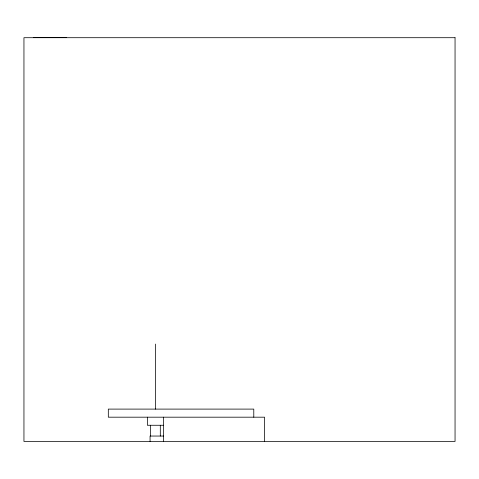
<?xml version="1.0" encoding="UTF-8"?>
<svg xmlns="http://www.w3.org/2000/svg" width="479" height="479" viewBox="0 0 479 479"><rect width="100%" height="100%" fill="white"/><g stroke="black" fill="none" stroke-linecap="round" stroke-linejoin="round"><path stroke-width="0.72" d="M33.644 37.566L66.641 37.566M163.543 425.268L147.376 425.268L147.376 417.185M163.543 436.046L150.071 436.046L150.071 441.434M264.564 441.434L264.564 417.185L108.326 417.185L108.314 409.102L253.78 409.102L253.792 417.185M163.543 417.185L163.543 441.434M160.309 425.268L160.309 436.046M155.459 344.072L155.459 409.126M150.61 425.268L150.61 436.046M455.05 37.703L23.95 37.703L23.95 441.434L455.05 441.434L455.05 37.703"/></g></svg>
